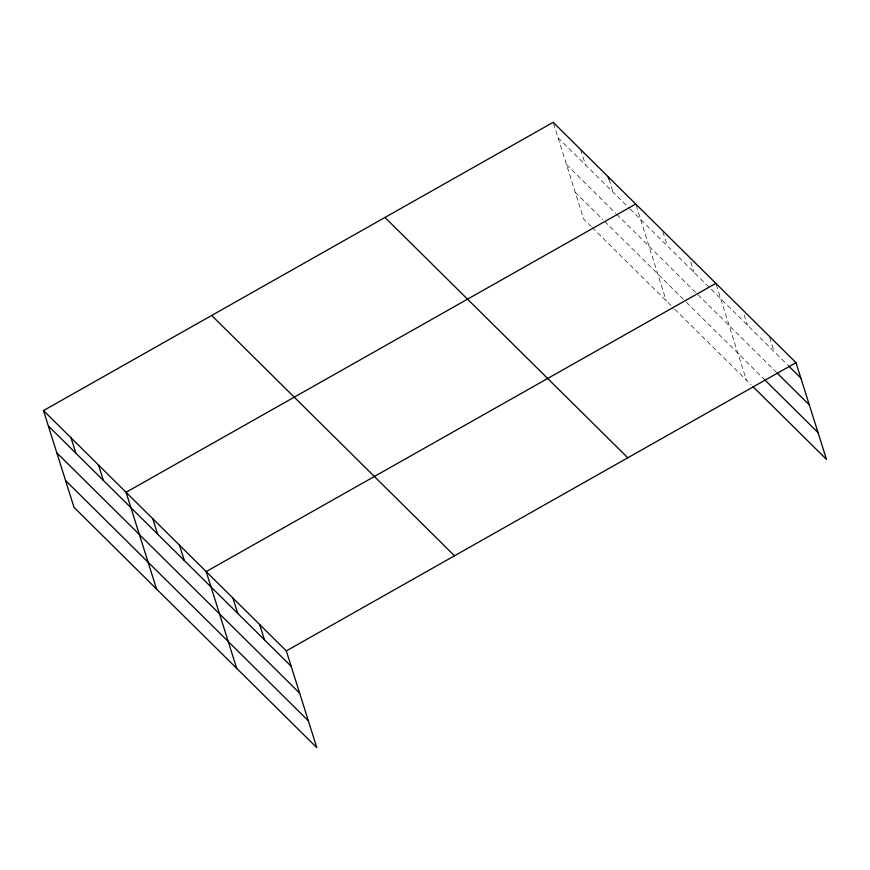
<?xml version="1.0" encoding="UTF-8"?>
<svg xmlns="http://www.w3.org/2000/svg" width="870" height="870" viewBox="0 0 870 870"><rect width="100%" height="100%" fill="white"/><g stroke="black" fill="none" stroke-linecap="round" stroke-linejoin="round"><path stroke-width="0.65" stroke-dasharray="4.35 3.26" d="M558.029 137.732L629.195 208.169M630.141 209.104L787.491 364.834M566.49 164.582L615.84 213.422M616.786 214.357L775.92 371.86M575.211 192.248L602.736 219.479M604.628 221.361L684.483 300.389M686.386 302.281L764.61 379.701M591.274 226.602L583.683 219.088L553.581 123.616M592.22 227.548L673.869 308.361M674.826 309.307L751.136 384.834M769.689 337.506L774.137 351.621M744.187 314.918L747.428 325.184M716.271 284.642L746.373 380.114M690.769 262.055L694.01 272.31M662.842 231.768L667.29 245.873M636.133 205.331L666.235 300.803M609.022 179.372L613.067 192.205M580.692 149.575L585.543 164.963"/><path stroke-width="1.3" d="M43.5 410.575L286.317 650.912L316.832 747.667L74.004 507.34L43.5 410.575L553.168 122.333L795.996 362.659L826.5 459.425L753.05 386.726M635.731 204.048L126.063 492.289L156.567 589.044M715.858 283.359L206.19 571.601L236.694 668.356M286.317 650.912L795.996 362.659M788.448 365.781L800.846 378.058M776.877 372.806L809.307 404.909M764.61 379.701L818.039 432.575M384.975 217.456L627.803 457.783M211.693 315.462L454.51 555.789M48.35 425.974L291.178 666.3M56.822 452.824L299.639 693.151M65.544 480.49L308.361 720.817M608.206 176.806L609.022 179.372M259.608 624.475L264.469 639.863M232.899 598.038L237.749 613.426M179.481 545.164L184.331 560.552M152.772 518.727L157.622 534.115M98.538 465.058L103.389 480.447M71.025 437.817L75.875 453.205"/></g></svg>
